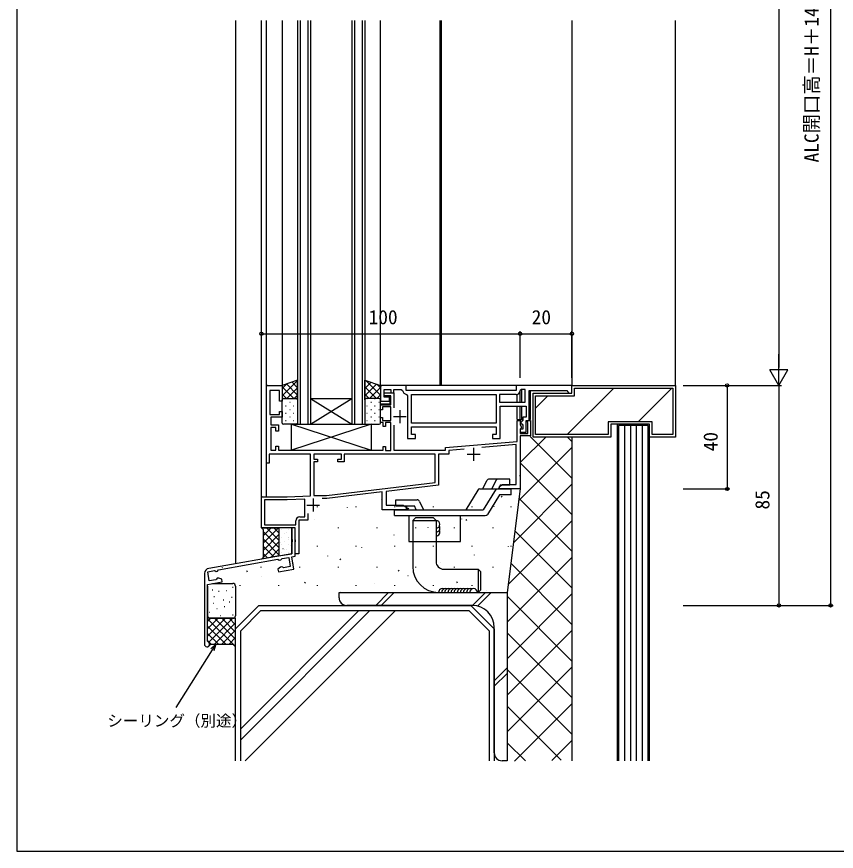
# Model space of a CAD drawing. Units: millimetres, scale not verified. Extents: x -437 to 438, y -344 to 341.
# Drawn here: x -436.8 to -120, y -343.5 to -21 of the extents above; entities that cross this region are included whole.
import ezdxf
from ezdxf.enums import TextEntityAlignment as Align

# ---------------------------------------------------------------- set-up
doc = ezdxf.new("R2010")
doc.units = ezdxf.units.MM
doc.header["$LTSCALE"] = 2
for name, color, linetype in [('0-2_YKK_11', 7, 'Continuous'), ('0-3_YKK_12', 2, 'Continuous'), ('0-4_YKK_13', 4, 'Continuous'), ('0-5_YKK_D', 6, 'Continuous'), ('0-6_YKK_ZWAK', 7, 'Continuous'), ('0-7_YSS_K', 3, 'Continuous')]:
    doc.layers.add(name, color=color, linetype=linetype)
doc.styles.add('ＭＳ ゴシック', font='')
doc.styles.get('ＭＳ ゴシック').set_extended_font_data('MS Gothic')

msp = doc.modelspace()

# ---------------------------------------------------------------- linework, layer by layer
at = {"layer": '0-2_YKK_11'}
for p, q in [((-238.725, -163.5), (-238.703, -163.5)), ((-288.714, -173), (-288.714, -178)), ((-291.214, -175.5), (-286.214, -175.5)), ((-262.714, -190.1), (-257.714, -190.1)), ((-260.214, -187.6), (-260.214, -192.6)), ((-322.214, -207.2), (-322.214, -212.2)), ((-324.714, -209.7), (-319.714, -209.7)), ((-341.299, -218.5), (-341.756, -218.958)), ((-335.642, -218.5), (-341.464, -224.322)), ((-338.47, -218.5), (-341.464, -221.494)), ((-335.414, -223.27), (-340.184, -218.5)), ((-335.414, -220.442), (-337.356, -218.5)), ((-334.639, -219.12), (-334.589, -219.12)), ((-331.599, -219.12), (-331.549, -219.12)), ((-335.414, -226.099), (-341.464, -220.049)), ((-335.414, -221.101), (-341.464, -227.151)), ((-334.639, -222.11), (-334.589, -222.11)), ((-333.214, -220.735), (-333.164, -220.735)), ((-332.707, -220.416), (-332.698, -220.412)), ((-331.78, -222.431), (-331.697, -222.376)), ((-331.599, -222.11), (-331.549, -222.11)), ((-335.414, -223.929), (-342.034, -230.549)), ((-335.414, -228.927), (-341.464, -222.877)), ((-337.432, -229.737), (-341.464, -225.706)), ((-334.851, -224.016), (-334.842, -224.013)), ((-334.639, -225.1), (-334.589, -225.1)), ((-333.214, -223.725), (-333.164, -223.725)), ((-331.731, -222.911), (-331.722, -222.908)), ((-331.599, -225.1), (-331.549, -225.1)), ((-331.085, -225.523), (-331.076, -225.52)), ((-330.414, -228.5), (-362.561, -234.168)), ((-339.837, -230.161), (-341.464, -228.534)), ((-335.414, -226.758), (-338.6, -229.943)), ((-334.639, -228.09), (-334.589, -228.09)), ((-333.875, -226.511), (-333.866, -226.508)), ((-333.214, -226.715), (-333.164, -226.715)), ((-332.664, -226.935), (-332.581, -226.879)), ((-331.599, -228.09), (-331.549, -228.09)), ((-330.486, -228.152), (-330.482, -228.15)), ((-364.214, -236.138), (-364.214, -263.46))]:
    msp.add_line(p, q, dxfattribs=at)
for points in [[(-324.214, -212.973), (-324.214, -215.5), (-327.714, -215.5), (-327.714, -228.5), (-329.214, -228.5), (-329.214, -223.958), (-329.094, -223.775), (-329.094, -223.225), (-329.214, -223.042), (-329.214, -218.5), (-342.214, -218.5), (-342.214, -206.5), (-332.214, -206.5), (-323.214, -206.186), (-323.214, -190.1), (-339.214, -190.1), (-339.214, -193.5), (-340.214, -193.5), (-340.214, -163.5), (-334.214, -163.5), (-334.214, -169.5), (-335.214, -169.5), (-335.214, -165.5), (-339.014, -165.5), (-339.014, -174.7), (-335.214, -174.7), (-335.214, -173.5), (-334.214, -173.5), (-334.214, -175.7), (-338.614, -175.7), (-338.614, -178.7), (-335.614, -178.7), (-335.614, -181.2), (-336.614, -181.2), (-336.614, -179.7), (-338.614, -179.7), (-338.614, -188.5), (-336.614, -188.5), (-336.614, -187), (-335.614, -187)], [(-243.714, -165.5), (-286.214, -165.5), (-286.214, -163.5), (-296.214, -163.5), (-296.214, -169.5), (-292.714, -169.5), (-292.714, -168), (-294.714, -168), (-294.714, -165), (-292.214, -165), (-292.214, -166.3), (-291.014, -166.3), (-291.014, -165), (-288.164, -165), (-287.674, -165.4)], [(-286.114, -166.96), (-285.714, -167.449), (-285.714, -184), (-282.714, -184), (-282.714, -182.5), (-284.214, -182.5), (-284.214, -179.5), (-251.414, -179.5), (-251.414, -182.5), (-252.914, -182.5), (-252.914, -184), (-249.914, -184), (-249.914, -171.5), (-239.914, -171.5), (-239.914, -175.8), (-241.114, -175.8), (-241.114, -177), (-241.414, -177.3), (-241.914, -177.8), (-241.914, -178), (-241.414, -178.5), (-241.114, -178.8), (-241.114, -180.4), (-242.214, -180.4), (-242.214, -181.6), (-239.914, -181.6), (-239.914, -177), (-238.714, -177), (-238.714, -165.5), (-224.214, -165.5), (-223.714, -166), (-223.214, -166.5), (-222.214, -166.5), (-222.214, -163.5), (-243.714, -163.5), (-243.714, -165.5)], [(-335.614, -187), (-335.614, -188.5), (-295.214, -188.5), (-295.214, -187.1), (-294.214, -187.1), (-294.214, -188.6), (-292.214, -188.6), (-292.214, -177.8), (-294.214, -177.8), (-294.214, -179.3), (-295.214, -179.3), (-295.214, -177.8), (-296.214, -177.8), (-296.214, -175.9), (-295.414, -175.9), (-295.414, -177), (-292.214, -177), (-292.214, -171.8), (-295.414, -171.8), (-295.414, -172.9), (-296.214, -172.9), (-296.214, -171), (-292.214, -171), (-292.214, -167.5), (-294.714, -167.5), (-294.714, -166.3), (-291.014, -166.3), (-291.014, -172.101)], [(-250.214, -170), (-240.214, -170), (-240.214, -165), (-241.714, -165), (-242.214, -165.5)], [(-243.714, -167), (-250.214, -167), (-250.214, -170)], [(-291.014, -178.899), (-291.014, -188.5), (-271.014, -188.5), (-271.014, -187.5), (-243.414, -185.085), (-243.414, -177), (-242.214, -177), (-242.214, -178.68), (-241.654, -179.65), (-241.914, -180.1), (-242.214, -180.4), (-242.214, -182), (-239.214, -182), (-239.214, -177.762), (-239.754, -177.45), (-239.634, -177), (-238.214, -177), (-238.214, -183), (-242.214, -183), (-242.214, -203.5), (-247.256, -203.5), (-247.439, -203.38), (-247.989, -203.38), (-248.172, -203.5), (-248.256, -203.5), (-248.439, -203.38), (-248.989, -203.38), (-249.172, -203.5), (-250.214, -203.5), (-250.214, -202.5), (-249.002, -201.8), (-243.714, -201.8), (-243.714, -186.316), (-257.047, -187.483)], [(-263.787, -188.072), (-269.814, -188.6), (-269.814, -190), (-273.814, -190), (-273.814, -202.066), (-294.014, -204.47), (-294.014, -209.8), (-287.426, -209.8), (-286.214, -210.5), (-286.214, -211.5), (-295.514, -211.5), (-295.514, -204.649), (-316.943, -207.2), (-318.704, -207.2)], [(-327.414, -214.3), (-325.414, -214.3), (-325.414, -207.463), (-332.193, -207.7), (-341.014, -207.7), (-341.014, -217.3)], [(-341.014, -217.3), (-328.914, -217.3), (-328.914, -215.8)], [(-362.829, -262.537), (-363.014, -262.26), (-363.014, -240.341), (-357.32, -239.337), (-357.494, -238.352), (-358.716, -237.907), (-359.281, -238.007), (-359.528, -238.279), (-359.775, -238.551), (-362.354, -239.006), (-362.979, -235.461), (-360.4, -235.006), (-360.075, -235.177), (-359.75, -235.348), (-359.185, -235.248), (-358.82, -234.727), (-335.822, -230.672), (-335.301, -231.037), (-334.736, -230.937), (-334.489, -230.666), (-334.242, -230.394), (-331.663, -229.939), (-331.038, -233.484), (-333.617, -233.939), (-333.942, -233.768), (-334.267, -233.596), (-334.832, -233.696), (-335.828, -234.532), (-335.655, -235.517), (-329.647, -234.457), (-330.481, -229.73), (-329.214, -229.507), (-329.214, -218.5), (-330.414, -218.5), (-330.414, -222.829), (-330.271, -223.021), (-330.271, -223.979), (-330.414, -224.171), (-330.414, -228.5)]]:
    msp.add_lwpolyline(points, dxfattribs=at)
for points in [[(-251.414, -178), (-284.214, -178), (-284.214, -167), (-251.414, -167)], [(-317.014, -206), (-275.014, -201), (-275.014, -190), (-310.214, -190), (-310.214, -193), (-312.714, -193), (-312.714, -192), (-311.214, -192), (-311.214, -190), (-322.014, -190), (-322.014, -192), (-320.514, -192), (-320.514, -193), (-322.014, -193), (-322.014, -206)], [(-335.414, -218.5), (-335.414, -229.382), (-342.214, -230.581), (-341.464, -229.831), (-341.464, -219.25), (-342.214, -218.5)], [(-335.414, -218.5), (-335.414, -229.382), (-330.414, -228.5), (-330.414, -218.5)]]:
    msp.add_lwpolyline(points, close=True, dxfattribs=at)
for centre, radius, start, end in [((-285.714, -165), 2, 191.53697, 258.46303), ((-243.714, -165.5), 1.5, 270.00001, 359.99999), ((-327.414, -215.8), 1.5, 90.00001, 179.99999), ((-362.214, -236.138), 2, 100.00034, 180.00009), ((-363.214, -263.46), 1, 179.99993, 67.38105)]:
    msp.add_arc(centre, radius, start, end, dxfattribs=at)
at = {"layer": '0-3_YKK_12'}
for p, q in [((-342.214, -206.771), (-342.214, -22.5)), ((-340.214, -163.8), (-340.214, -22.5)), ((-334.214, -22.5), (-334.214, -163.5)), ((-328.214, -22.5), (-328.214, -178.5)), ((-327.214, -22.5), (-327.214, -178.5)), ((-324.214, -22.5), (-324.214, -178.5)), ((-323.214, -22.5), (-323.214, -178.5)), ((-307.214, -22.5), (-307.214, -178.5)), ((-306.214, -22.5), (-306.214, -178.5)), ((-303.214, -22.5), (-303.214, -178.5)), ((-302.214, -22.5), (-302.214, -178.5)), ((-296.214, -163.5), (-296.214, -22.5)), ((-273.214, -22.5), (-273.214, -163.5)), ((-272.714, -22.5), (-272.714, -163.5)), ((-222.214, -22.5), (-222.214, -163.5)), ((-339.914, -163.5), (-340.214, -163.5)), ((-334.714, -163.5), (-334.214, -163.5)), ((-296.214, -163.5), (-295.714, -163.5)), ((-243.214, -163.5), (-286.214, -163.5)), ((-292.514, -167.5), (-292.514, -170.7)), ((-243.414, -170), (-243.414, -166.97)), ((-242.214, -170), (-242.214, -165.5)), ((-241.614, -170), (-241.614, -165)), ((-323.214, -168.5), (-307.214, -168.5)), ((-323.214, -168.5), (-307.214, -178.5)), ((-323.214, -178.5), (-307.214, -168.5)), ((-292.514, -170.7), (-296.214, -170.7)), ((-243.414, -176.7), (-243.414, -171.5)), ((-241.614, -176.7), (-241.614, -171.5)), ((-243.414, -176.7), (-241.114, -176.7)), ((-328.214, -178.5), (-302.214, -178.5)), ((-340.214, -206.5), (-340.214, -193.2)), ((-341.914, -206.5), (-342.214, -206.5))]:
    msp.add_line(p, q, dxfattribs=at)
for points in [[(-238.714, -176.7), (-238.214, -176.7), (-238.214, -165.5)], [(-242.214, -177.3), (-242.214, -176.7), (-242.214, -171.5)], [(-342.214, -218.2), (-342.214, -218.5), (-341.914, -218.5)]]:
    msp.add_lwpolyline(points, dxfattribs=at)
at = {"layer": '0-4_YKK_13'}
for p, q in [((-334.214, -167.529), (-328.214, -161.529)), ((-334.214, -164.701), (-332.413, -162.899)), ((-334.214, -163.5), (-334.214, -169)), ((-329.729, -168.5), (-334.214, -164.015)), ((-328.214, -167.186), (-332.479, -162.922)), ((-332.356, -168.5), (-328.214, -164.358)), ((-328.214, -164.358), (-330.357, -162.214)), ((-328.214, -161.529), (-328.236, -161.507)), ((-302.214, -161.814), (-301.979, -161.578)), ((-302.214, -164.642), (-299.857, -162.286)), ((-302.214, -167.471), (-297.736, -162.993)), ((-297.788, -168.5), (-302.214, -164.074)), ((-296.214, -167.245), (-301.832, -161.627)), ((-300.415, -168.5), (-296.214, -164.299)), ((-296.214, -164.417), (-297.589, -163.042)), ((-296.214, -163.5), (-296.214, -169)), ((-332.557, -168.5), (-334.214, -166.843)), ((-329.528, -168.5), (-328.214, -167.186)), ((-300.616, -168.5), (-302.214, -166.902)), ((-297.587, -168.5), (-296.214, -167.127)), ((-334.214, -178), (-334.214, -169)), ((-334.214, -170.01), (-334.074, -170.01)), ((-333.714, -168.5), (-328.714, -168.5)), ((-332.859, -168.595), (-332.659, -168.595)), ((-331.244, -170.01), (-331.044, -170.01)), ((-329.829, -168.595), (-329.629, -168.595)), ((-328.214, -169), (-328.214, -178)), ((-302.214, -169), (-302.214, -178)), ((-296.714, -168.5), (-301.714, -168.5)), ((-301.529, -168.595), (-301.329, -168.595)), ((-299.914, -170.01), (-299.714, -170.01)), ((-298.499, -168.595), (-298.299, -168.595)), ((-296.884, -170.01), (-296.684, -170.01)), ((-296.214, -178), (-296.214, -169)), ((-334.214, -172.84), (-334.074, -172.84)), ((-332.859, -171.425), (-332.659, -171.425)), ((-331.244, -172.84), (-331.044, -172.84)), ((-329.829, -171.425), (-329.629, -171.425)), ((-301.529, -171.425), (-301.329, -171.425)), ((-299.914, -172.84), (-299.714, -172.84)), ((-298.499, -171.425), (-298.299, -171.425)), ((-296.884, -172.84), (-296.684, -172.84)), ((-334.214, -175.67), (-334.074, -175.67)), ((-332.859, -174.255), (-332.659, -174.255)), ((-332.859, -177.085), (-332.659, -177.085)), ((-331.244, -175.67), (-331.044, -175.67)), ((-329.829, -174.255), (-329.629, -174.255)), ((-329.829, -177.085), (-329.629, -177.085)), ((-301.529, -174.255), (-301.329, -174.255)), ((-301.529, -177.085), (-301.329, -177.085)), ((-299.914, -175.67), (-299.714, -175.67)), ((-298.499, -174.255), (-298.299, -174.255)), ((-298.499, -177.085), (-298.299, -177.085)), ((-296.884, -175.67), (-296.684, -175.67)), ((-328.714, -178.5), (-333.714, -178.5)), ((-330.614, -178.5), (-299.814, -188.5)), ((-299.814, -178.5), (-330.614, -188.5)), ((-330.614, -178.5), (-299.814, -178.5)), ((-330.614, -188.5), (-330.614, -178.5)), ((-301.714, -178.5), (-296.714, -178.5)), ((-299.814, -178.5), (-299.814, -188.5)), ((-330.614, -188.5), (-299.814, -188.5)), ((-246.214, -199.7), (-254.212, -199.7)), ((-246.214, -202), (-246.214, -199.7)), ((-256.622, -203.5), (-255.119, -200.277)), ((-251.614, -200.277), (-253.117, -203.5)), ((-249.88, -202), (-250.579, -203.5)), ((-246.214, -202), (-249.88, -202)), ((-258.626, -203.978), (-263.23, -211.5)), ((-257.773, -203.5), (-245.714, -203.5)), ((-251.497, -203.5), (-256.439, -211.5)), ((-250.214, -205.8), (-254.863, -213.326)), ((-245.714, -205.8), (-250.214, -205.8)), ((-245.714, -205.8), (-245.714, -203.5)), ((-290.214, -207.7), (-282.03, -207.7)), ((-290.214, -210), (-290.214, -207.7)), ((-281.124, -208.277), (-279.621, -211.5)), ((-290.714, -211.5), (-256.439, -211.5)), ((-290.714, -213.8), (-290.714, -211.5)), ((-290.214, -210), (-283.079, -210)), ((-285.515, -211.5), (-286.214, -210)), ((-282.38, -211.5), (-283.079, -210)), ((-290.714, -213.8), (-255.714, -213.8)), ((-265.214, -223.8), (-265.214, -213.8))]:
    msp.add_line(p, q, dxfattribs=at)
for points in [[(-328.214, -169), (-328.214, -161.5), (-334.214, -163.5)], [(-302.214, -169), (-302.214, -161.5), (-296.214, -163.5)], [(-285.214, -213.8), (-285.214, -223.8), (-265.214, -223.8)]]:
    msp.add_lwpolyline(points, dxfattribs=at)
for centre, radius, start, end in [((-333.714, -169), 0.5, 90, 180), ((-328.714, -169), 0.5, 0, 90), ((-301.714, -169), 0.5, 90, 180), ((-296.714, -169), 0.5, 0, 90), ((-333.714, -178), 0.5, 180, 270), ((-328.714, -178), 0.5, 270, 0), ((-301.714, -178), 0.5, 180, 270), ((-296.714, -178), 0.5, 270, 0), ((-254.212, -200.7), 1, 90, 155.00493), ((-250.708, -200.7), 1, 90, 154.99902), ((-257.773, -204.5), 1, 90, 148.53714), ((-282.03, -208.7), 1, 24.99483, 90), ((-255.714, -212.8), 1, 270, 328.29252)]:
    msp.add_arc(centre, radius, start, end, dxfattribs=at)
at = {"layer": '0-5_YKK_D'}
for p, q in [((-122.214, 191.5), (-122.214, -248.5)), ((-142.214, 129.5), (-142.214, -156.5)), ((-342.214, -160.5), (-342.214, -142.5)), ((-342.214, -143.5), (-242.214, -143.5)), ((-242.214, -160.5), (-242.214, -142.5)), ((-242.214, -160.5), (-242.214, -142.5)), ((-242.214, -143.5), (-222.214, -143.5)), ((-222.214, -160.5), (-222.214, -142.5)), ((-142.214, -163.5), (-142.214, -151.376)), ((-142.214, -163.5), (-145.714, -157.438)), ((-138.714, -157.438), (-145.714, -157.438)), ((-142.214, -163.5), (-138.714, -157.438)), ((-179.214, -163.5), (-141.214, -163.5)), ((-179.214, -163.5), (-161.214, -163.5)), ((-179.214, -163.5), (-141.214, -163.5)), ((-162.214, -163.5), (-162.214, -203.5)), ((-142.214, -163.5), (-142.214, -248.5)), ((-179.214, -203.5), (-161.214, -203.5)), ((-179.214, -248.5), (-121.214, -248.5)), ((-179.214, -248.5), (-141.214, -248.5))]:
    msp.add_line(p, q, dxfattribs=at)
for points in [[(-359.843, -263.458), (-361.203, -265.615), (-375.291, -287.948)], [(-361.781, -265.25), (-359.843, -263.458), (-360.625, -265.979)]]:
    msp.add_lwpolyline(points, dxfattribs=at)
for centre in [(-342.214, -143.5), (-242.214, -143.5), (-242.214, -143.5), (-222.214, -143.5), (-162.214, -163.5), (-162.214, -203.5), (-142.214, -248.5), (-122.214, -248.5)]:
    msp.add_circle(centre, 0.637, dxfattribs=at)
at = {"layer": '0-6_YKK_ZWAK'}
msp.add_line((-436.8, 306.5), (-436.8, -343.5), dxfattribs=at)
msp.add_lwpolyline([(-436.8, -343.5), (438.2, -343.5), (438.2, 306.5)], dxfattribs=at)
at = {"layer": '0-7_YSS_K'}
for p, q in [((-352.214, -22.5), (-352.214, -232.344)), ((-182.214, -163.5), (-182.214, -22.5)), ((-236.214, -172.227), (-231.487, -167.5)), ((-224.036, -182.5), (-206.036, -164.5)), ((-196.586, -177.5), (-183.586, -164.5)), ((-201.914, -179), (-201.914, -308.5)), ((-199.614, -179), (-199.614, -308.5)), ((-197.314, -179), (-197.314, -308.5)), ((-195.014, -179), (-195.014, -308.5)), ((-242.171, -193.32), (-232.146, -183.294)), ((-222.214, -199.258), (-238.305, -183.167)), ((-222.214, -185.116), (-223.864, -183.466)), ((-222.214, -183.5), (-222.214, -308.5)), ((-242.848, -208.139), (-222.214, -187.504)), ((-222.214, -213.4), (-242.172, -193.442)), ((-242.214, -198.5), (-242.214, -198.2)), ((-244.84, -224.273), (-222.214, -201.647)), ((-249.539, -206.25), (-249.263, -206.667)), ((-295.939, -207.559), (-295.923, -207.606)), ((-222.214, -227.542), (-242.713, -207.043)), ((-320.618, -210.312), (-320.618, -210.562)), ((-309.084, -210.553), (-309.067, -210.601)), ((-305.668, -210.312), (-305.668, -210.562)), ((-290.718, -210.312), (-290.718, -210.562)), ((-285.671, -210.852), (-285.395, -211.269)), ((-275.768, -210.312), (-275.768, -210.562)), ((-260.818, -210.312), (-260.818, -210.562)), ((-252.401, -210.17), (-252.384, -210.217)), ((-245.868, -210.312), (-245.868, -210.562)), ((-321.561, -215.433), (-321.544, -215.48)), ((-283.714, -215.641), (-283.714, -233.5)), ((-274.714, -215.64), (-274.714, -231.5)), ((-264.877, -215.05), (-264.861, -215.097)), ((-263.155, -215.274), (-262.879, -215.691)), ((-246.832, -240.407), (-222.214, -215.789)), ((-312.543, -218.387), (-312.543, -218.637)), ((-297.593, -218.387), (-297.593, -218.637)), ((-282.643, -218.387), (-282.643, -218.637)), ((-277.938, -218.28), (-277.922, -218.327)), ((-267.693, -218.387), (-267.693, -218.637)), ((-252.743, -218.387), (-252.743, -218.637)), ((-291.083, -221.274), (-291.066, -221.322)), ((-222.214, -241.684), (-244.267, -219.631)), ((-320.618, -225.512), (-320.618, -225.762)), ((-305.668, -225.512), (-305.668, -225.762)), ((-290.718, -225.512), (-290.718, -225.762)), ((-275.768, -225.512), (-275.768, -225.762)), ((-260.818, -225.512), (-260.818, -225.762)), ((-245.868, -225.512), (-245.868, -225.762)), ((-303.559, -226.154), (-303.543, -226.201)), ((-246.876, -225.771), (-246.859, -225.818)), ((-316.62, -229.384), (-316.604, -229.431)), ((-311.882, -230.443), (-311.606, -230.86)), ((-273.081, -231.995), (-273.065, -232.043)), ((-259.937, -229.001), (-259.92, -229.048)), ((-247.214, -254.931), (-222.214, -229.931)), ((-357.393, -233.756), (-357.393, -233.837)), ((-348.014, -235.045), (-347.738, -235.462)), ((-342.443, -233.587), (-342.443, -233.837)), ((-329.765, -232.379), (-329.748, -232.426)), ((-327.493, -233.587), (-327.493, -233.837)), ((-312.543, -233.587), (-312.543, -233.837)), ((-297.593, -233.587), (-297.593, -233.837)), ((-289.366, -234.865), (-289.09, -235.282)), ((-282.643, -233.587), (-282.643, -233.837)), ((-271.714, -234.5), (-258.432, -234.5)), ((-267.693, -233.587), (-267.693, -233.837)), ((-252.743, -233.587), (-252.743, -233.837)), ((-222.214, -255.827), (-245.821, -232.219)), ((-342.241, -237.258), (-342.225, -237.306)), ((-285.558, -236.875), (-285.541, -236.922)), ((-363.014, -241), (-363.014, -252.458)), ((-361.08, -240), (-353.214, -240)), ((-353.328, -241.412), (-353.128, -241.412)), ((-352.214, -241), (-352.214, -252.458)), ((-350.518, -240.712), (-350.518, -240.962)), ((-335.568, -240.712), (-335.568, -240.962)), ((-325.498, -239.467), (-325.222, -239.884)), ((-320.618, -240.712), (-320.618, -240.962)), ((-305.668, -240.712), (-305.668, -240.962)), ((-298.619, -240.105), (-298.602, -240.152)), ((-290.718, -240.712), (-290.718, -240.962)), ((-275.768, -240.712), (-275.768, -240.962)), ((-266.85, -239.287), (-266.574, -239.704)), ((-260.818, -240.712), (-260.818, -240.962)), ((-361.186, -242.512), (-360.986, -242.512)), ((-360.557, -245.027), (-360.357, -245.027)), ((-358.75, -242.984), (-358.55, -242.984)), ((-355.764, -242.748), (-355.564, -242.748)), ((-311.763, -243.1), (-311.747, -243.147)), ((-293.042, -243.5), (-298.042, -248.5)), ((-290.919, -243.5), (-295.919, -248.5)), ((-273.714, -243.5), (-258.432, -243.5)), ((-255.565, -243.5), (-260.567, -248.501)), ((-253.442, -243.5), (-258.688, -248.745)), ((-255.08, -242.716), (-255.063, -242.764)), ((-247.214, -269.073), (-222.214, -244.073)), ((-222.214, -269.969), (-247.214, -244.969)), ((-360.793, -247.62), (-360.593, -247.62)), ((-356.942, -246.363), (-356.742, -246.363)), ((-354.664, -247.149), (-354.464, -247.149)), ((-353.721, -245.263), (-353.521, -245.263)), ((-362.286, -251.078), (-362.086, -251.078)), ((-359.457, -249.663), (-359.257, -249.663)), ((-356.55, -248.877), (-356.35, -248.877)), ((-350.214, -296.128), (-304.586, -250.5)), ((-350.214, -300.37), (-300.344, -250.5)), ((-348.444, -308.5), (-290.444, -250.5)), ((-260.714, -248.5), (-309.214, -248.5)), ((-363.014, -254.765), (-361.707, -253.458)), ((-363.014, -257.594), (-358.878, -253.458)), ((-363.014, -260.422), (-356.05, -253.458)), ((-352.214, -264.419), (-363.014, -253.619)), ((-362.512, -262.748), (-353.221, -253.458)), ((-362.014, -253.458), (-353.214, -253.458)), ((-352.214, -261.591), (-360.347, -253.458)), ((-358.043, -252.335), (-357.843, -252.335)), ((-352.214, -258.763), (-357.519, -253.458)), ((-352.214, -255.934), (-354.69, -253.458)), ((-353.328, -252.099), (-353.128, -252.099)), ((-356.004, -263.458), (-363.014, -256.448)), ((-360.393, -263.458), (-352.214, -255.279)), ((-252.214, -305.5), (-252.214, -257)), ((-358.832, -263.458), (-363.014, -259.276)), ((-357.565, -263.458), (-352.214, -258.107)), ((-354.736, -263.458), (-352.214, -260.936)), ((-247.214, -283.215), (-222.214, -258.215)), ((-222.214, -284.111), (-247.214, -259.111)), ((-361.661, -263.458), (-363.014, -262.105)), ((-361.798, -263.458), (-362.798, -264.458)), ((-361.798, -263.458), (-353.214, -263.458)), ((-353.214, -263.458), (-352.214, -264.458)), ((-352.561, -264.111), (-352.214, -263.764)), ((-247.214, -272.625), (-252.214, -277.625)), ((-247.214, -297.357), (-222.214, -272.357)), ((-222.214, -298.253), (-247.214, -273.253)), ((-247.214, -274.748), (-252.214, -279.748)), ((-244.361, -308.646), (-222.214, -286.499)), ((-226.331, -308.278), (-247.214, -287.395)), ((-240.19, -308.561), (-247.214, -301.537)), ((-229.924, -308.351), (-222.214, -300.642))]:
    msp.add_line(p, q, dxfattribs=at)
for points in [[(-237.214, -183.5), (-237.214, -166.5), (-222.214, -166.5), (-222.214, -163.5), (-182.214, -163.5), (-182.214, -183.5), (-192.214, -183.5), (-192.214, -178.5), (-207.214, -178.5), (-207.214, -183.5)], [(-236.214, -182.5), (-236.214, -167.5), (-221.214, -167.5), (-221.214, -164.5), (-183.214, -164.5), (-183.214, -182.5), (-191.214, -182.5), (-191.214, -177.5), (-208.214, -177.5), (-208.214, -182.5)], [(-283.714, -215.641), (-274.714, -215.64), (-275.714, -214.64), (-282.714, -214.64)], [(-258.432, -234.5), (-258.432, -243.5), (-257.432, -242.5), (-257.432, -235.5)]]:
    msp.add_lwpolyline(points, close=True, dxfattribs=at)
for points in [[(-192.214, -308.5), (-192.214, -178.5), (-204.714, -178.5), (-204.714, -308.5)], [(-192.714, -308.5), (-192.714, -179), (-204.214, -179), (-204.214, -308.5)], [(-242.214, -203), (-242.214, -203.5), (-247.214, -243.5)], [(-312.214, -245.5), (-312.214, -243.5), (-247.214, -243.5), (-247.214, -308.5), (-249.214, -308.5)], [(-352.214, -308.5), (-352.214, -257.5), (-343.214, -248.5), (-261.214, -248.5), (-252.214, -257.5), (-252.214, -308.5)], [(-350.214, -308.5), (-350.214, -258.328), (-342.386, -250.5), (-262.042, -250.5), (-254.214, -258.328), (-254.214, -308.5)], [(-352.214, -264.458), (-352.214, -253.458), (-363.014, -253.458)]]:
    msp.add_lwpolyline(points, dxfattribs=at)
for centre, radius, start, end in [((-274.714, -217.14), 1.5, 270, 89.99998), ((-274.714, -218.64), 1.5, 270, 30.00001), ((-274.714, -220.14), 1.5, 270, 30.00001), ((-271.714, -231.5), 3, 180, 270), ((-273.714, -233.5), 10, 180, 270), ((-353.214, -241), 1, 0, 90), ((-272.214, -243.5), 1.5, 66.42182, 180), ((-271.014, -243.5), 1.5, 66.42182, 180), ((-269.814, -243.5), 1.5, 66.42182, 180), ((-268.614, -243.5), 1.5, 66.42182, 180), ((-267.414, -243.5), 1.5, 66.42182, 180), ((-266.214, -243.5), 1.5, 66.42182, 180), ((-265.014, -243.5), 1.5, 66.42182, 180), ((-263.814, -243.5), 1.5, 66.42182, 180), ((-262.614, -243.5), 1.5, 66.42182, 180), ((-261.414, -243.5), 1.5, 66.42182, 180), ((-260.214, -243.5), 1.5, 0, 180), ((-309.214, -245.5), 3, 180, 270), ((-260.714, -257), 8.5, 0, 90), ((-362.014, -252.458), 1, 180, 270), ((-353.214, -252.458), 1, 270, 0), ((-249.214, -305.5), 3, 180, 270)]:
    msp.add_arc(centre, radius, start, end, dxfattribs=at)

# ---------------------------------------------------------------- texts
at = {"layer": '0-5_YKK_D', "style": 'ＭＳ ゴシック'}
for s, p in [('ALC開口高＝H＋140', (-125.194, -77.335)), ('40', (-164.214, -188.955)), ('85', (-144.214, -211.433))]:
    msp.add_text(s, height=5.499, rotation=90, dxfattribs=at).set_placement(p, align=Align.BOTTOM_LEFT)
for s, height, p in [('100', 5.499, (-300.779, -141.5)), ('20', 5.499, (-237.754, -141.5)), ('シーリング（別途）', 4.399, (-401.765, -296.574))]:
    msp.add_text(s, height=height, dxfattribs=at).set_placement(p, align=Align.BOTTOM_LEFT)

doc.saveas('drawing.dxf')
